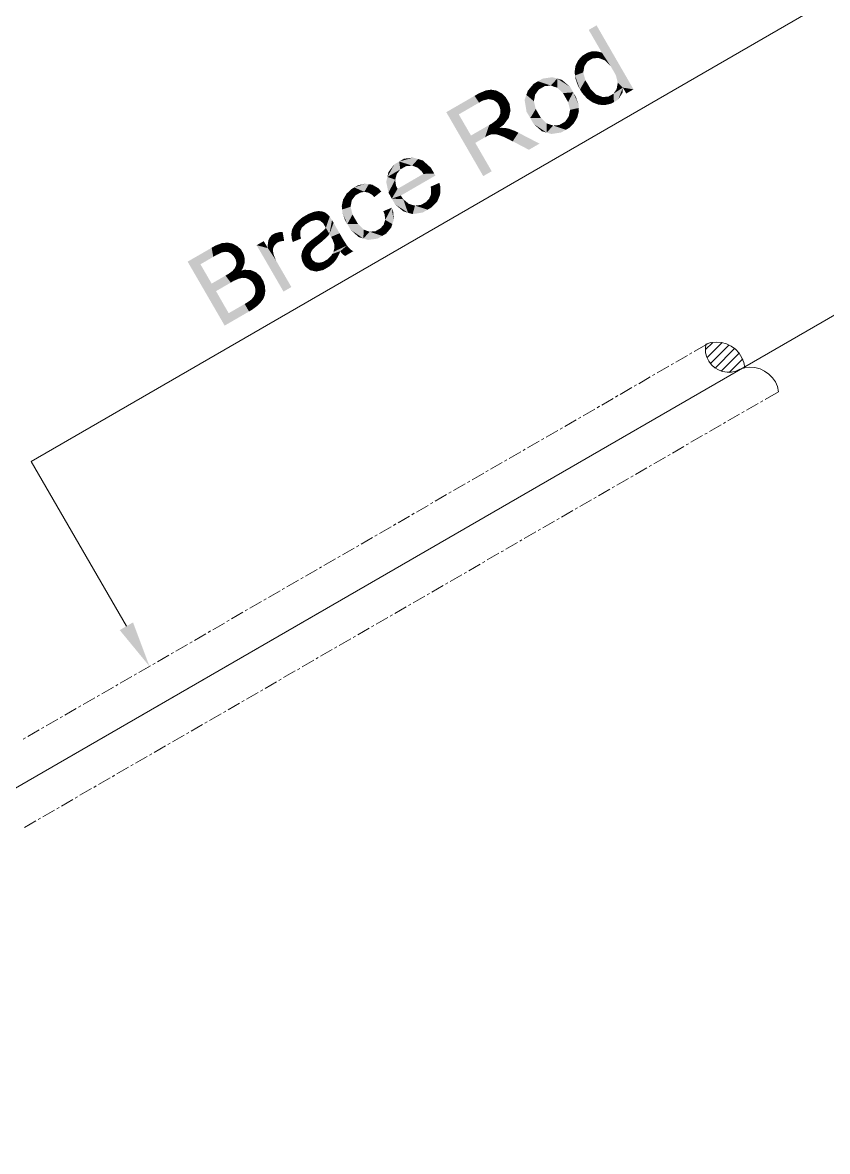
# Model space of a CAD drawing. Header units: millimetres. Extents: x 2 to 579, y 1 to 405.
# Drawn here: x 163.22 to 172.63, y 118.22 to 131.42 of the extents above; entities that cross this region are included whole.
import ezdxf

# ---------------------------------------------------------------- set-up
doc = ezdxf.new("R2010")
doc.units = ezdxf.units.MM
doc.linetypes.add('XKITLINE00', pattern=[0])
doc.layers.add('LinkedObject', color=7, linetype='Continuous', lineweight=0)

# ---------------------------------------------------------------- blocks, each defined once
blk = doc.blocks.new('*A4')
at = {"layer": 'LinkedObject'}
for color, points in [(7, [(169.932, 131.388), (169.995, 131.067), (169.84, 131.335)]), (7, [(169.932, 131.388), (170.097, 130.91), (169.995, 131.067)]), (7, [(170.097, 130.91), (169.932, 131.388), (170.364, 130.64)]), (7, [(169.719, 130.983), (169.825, 130.966), (169.703, 130.95)]), (7, [(169.703, 130.95), (169.825, 130.966), (169.789, 130.912)]), (7, [(169.77, 131.036), (169.825, 130.966), (169.719, 130.983)]), (7, [(169.803, 131.055), (169.825, 130.966), (169.77, 131.036)]), (7, [(169.827, 131.069), (169.887, 131.002), (169.803, 131.055)]), (7, [(169.803, 131.055), (169.887, 131.002), (169.856, 130.984)]), (7, [(169.825, 130.966), (169.803, 131.055), (169.856, 130.984)]), (7, [(169.877, 131.084), (169.887, 131.002), (169.827, 131.069)]), (7, [(169.902, 131.085), (169.887, 131.002), (169.877, 131.084)]), (7, [(169.902, 131.085), (169.955, 131.007), (169.887, 131.002)]), (7, [(169.927, 131.085), (169.955, 131.007), (169.902, 131.085)]), (7, [(169.974, 131.076), (169.955, 131.007), (169.927, 131.085)]), (7, [(169.995, 131.067), (169.955, 131.007), (169.974, 131.076)]), (7, [(169.955, 131.007), (169.995, 131.067), (169.992, 130.993)]), (7, [(169.992, 130.993), (169.995, 131.067), (170.028, 130.979)]), (7, [(169.995, 131.067), (170.097, 130.91), (170.028, 130.979)]), (7, [(169.686, 130.917), (169.783, 130.875), (169.675, 130.843)]), (7, [(169.675, 130.843), (169.783, 130.875), (169.68, 130.802)]), (7, [(169.68, 130.802), (169.783, 130.875), (169.776, 130.838)]), (7, [(169.776, 130.838), (169.738, 130.639), (169.68, 130.802)]), (7, [(169.789, 130.912), (169.686, 130.917), (169.703, 130.95)]), (7, [(169.783, 130.875), (169.686, 130.917), (169.789, 130.912)]), (7, [(169.801, 130.747), (169.738, 130.639), (169.776, 130.838)]), (7, [(170.097, 130.91), (170.364, 130.64), (170.129, 130.855)]), (7, [(170.129, 130.855), (170.364, 130.64), (170.158, 130.804)]), (7, [(169.247, 130.734), (169.111, 130.575), (169.197, 130.705)]), (7, [(169.257, 130.638), (169.111, 130.575), (169.247, 130.734)]), (7, [(169.197, 130.705), (169.111, 130.575), (169.129, 130.625)]), (7, [(169.415, 130.782), (169.247, 130.734), (169.303, 130.766)]), (7, [(169.472, 130.766), (169.247, 130.734), (169.415, 130.782)]), (7, [(169.397, 130.684), (169.247, 130.734), (169.472, 130.766)]), (7, [(169.247, 130.734), (169.325, 130.677), (169.291, 130.657)]), (7, [(169.325, 130.677), (169.247, 130.734), (169.397, 130.684)]), (7, [(169.257, 130.638), (169.247, 130.734), (169.291, 130.657)]), (7, [(169.397, 130.684), (169.472, 130.766), (169.434, 130.671)]), (7, [(169.472, 130.766), (169.472, 130.659), (169.434, 130.671)]), (7, [(169.622, 130.669), (169.472, 130.766), (169.528, 130.75)]), (7, [(169.659, 130.605), (169.472, 130.766), (169.622, 130.669)]), (7, [(169.539, 130.596), (169.472, 130.766), (169.659, 130.605)]), (7, [(169.472, 130.659), (169.472, 130.766), (169.539, 130.596)]), (7, [(169.68, 130.802), (169.738, 130.639), (169.686, 130.761)]), (7, [(169.686, 130.761), (169.738, 130.639), (169.715, 130.68)]), (7, [(169.738, 130.639), (169.801, 130.747), (169.833, 130.694)]), (7, [(169.863, 130.642), (169.738, 130.639), (169.833, 130.694)]), (7, [(170.158, 130.804), (170.364, 130.64), (170.18, 130.717)]), (7, [(170.18, 130.717), (170.239, 130.66), (170.173, 130.68)]), (7, [(170.18, 130.717), (170.364, 130.64), (170.239, 130.66)]), (7, [(168.558, 130.484), (168.175, 130.373), (168.506, 130.564)]), (7, [(168.669, 130.632), (168.506, 130.564), (168.638, 130.627)]), (7, [(168.67, 130.526), (168.506, 130.564), (168.669, 130.632)]), (7, [(168.638, 130.627), (168.506, 130.564), (168.556, 130.593)]), (7, [(168.506, 130.564), (168.599, 130.508), (168.558, 130.484)]), (7, [(168.599, 130.508), (168.506, 130.564), (168.67, 130.526)]), (7, [(168.701, 130.636), (168.699, 130.52), (168.669, 130.632)]), (7, [(168.669, 130.632), (168.699, 130.52), (168.67, 130.526)]), (7, [(168.699, 130.52), (168.701, 130.636), (168.728, 130.514)]), (7, [(168.794, 130.608), (168.701, 130.636), (168.763, 130.625)]), (7, [(168.728, 130.514), (168.701, 130.636), (168.794, 130.608)]), (7, [(168.794, 130.608), (168.773, 130.482), (168.728, 130.514)]), (7, [(168.824, 130.592), (168.773, 130.482), (168.794, 130.608)]), (7, [(168.872, 130.544), (168.773, 130.482), (168.824, 130.592)]), (7, [(169.111, 130.575), (169.157, 130.304), (169.091, 130.515)]), (7, [(169.214, 130.579), (169.111, 130.575), (169.257, 130.638)]), (7, [(169.111, 130.575), (169.214, 130.579), (169.207, 130.54)]), (7, [(169.199, 130.501), (169.157, 130.304), (169.111, 130.575)]), (7, [(169.199, 130.501), (169.111, 130.575), (169.207, 130.54)]), (7, [(169.539, 130.596), (169.659, 130.605), (169.568, 130.545)]), (7, [(169.659, 130.605), (169.599, 130.492), (169.568, 130.545)]), (7, [(169.599, 130.492), (169.659, 130.605), (169.622, 130.4)]), (7, [(169.622, 130.4), (169.659, 130.605), (169.723, 130.422)]), (7, [(169.722, 130.461), (169.659, 130.605), (169.69, 130.552)]), (7, [(169.723, 130.422), (169.659, 130.605), (169.722, 130.461)]), (7, [(169.738, 130.639), (169.863, 130.642), (169.762, 130.598)]), (7, [(169.762, 130.598), (169.863, 130.642), (169.82, 130.533)]), (7, [(169.82, 130.533), (169.863, 130.642), (169.853, 130.509)]), (7, [(169.853, 130.509), (169.863, 130.642), (169.929, 130.577)]), (7, [(169.929, 130.577), (169.957, 130.46), (169.853, 130.509)]), (7, [(169.966, 130.564), (169.957, 130.46), (169.929, 130.577)]), (7, [(169.957, 130.46), (169.966, 130.564), (169.995, 130.458)]), (7, [(169.995, 130.458), (169.966, 130.564), (170.003, 130.55)]), (7, [(170.135, 130.491), (170.07, 130.555), (170.1, 130.572)]), (7, [(170.13, 130.589), (170.135, 130.491), (170.1, 130.572)]), (7, [(170.13, 130.589), (170.239, 130.66), (170.135, 130.491)]), (7, [(170.167, 130.643), (170.239, 130.66), (170.13, 130.589)]), (7, [(170.135, 130.491), (170.239, 130.66), (170.185, 130.52)]), (7, [(170.239, 130.66), (170.167, 130.643), (170.173, 130.68)]), (7, [(170.185, 130.52), (170.239, 130.66), (170.237, 130.604)]), (7, [(170.239, 130.66), (170.364, 130.64), (170.279, 130.591)]), (7, [(168.321, 130.347), (168.175, 130.373), (168.558, 130.484)]), (7, [(168.89, 130.514), (168.773, 130.482), (168.872, 130.544)]), (7, [(168.773, 130.482), (168.89, 130.514), (168.788, 130.455)]), (7, [(168.89, 130.514), (168.798, 130.437), (168.788, 130.455)]), (7, [(168.798, 130.437), (168.89, 130.514), (168.808, 130.398)]), (7, [(168.808, 130.398), (168.89, 130.514), (168.916, 130.35)]), (7, [(168.926, 130.392), (168.89, 130.514), (168.913, 130.474)]), (7, [(168.916, 130.35), (168.89, 130.514), (168.926, 130.392)]), (7, [(169.091, 130.515), (169.157, 130.304), (169.113, 130.379)]), (7, [(169.221, 130.41), (169.157, 130.304), (169.199, 130.501)]), (7, [(169.853, 130.509), (169.957, 130.46), (169.887, 130.486)]), (7, [(170.003, 130.55), (170.135, 130.491), (169.995, 130.458)]), (7, [(169.995, 130.458), (170.135, 130.491), (170.032, 130.456)]), (7, [(170.07, 130.555), (170.135, 130.491), (170.003, 130.55)]), (7, [(170.032, 130.456), (170.135, 130.491), (170.102, 130.473)]), (7, [(168.464, 130.1), (168.607, 129.625), (168.175, 130.373)]), (7, [(168.175, 130.373), (168.321, 130.347), (168.464, 130.1)]), (7, [(168.775, 130.298), (168.916, 130.35), (168.76, 130.28)]), (7, [(168.906, 130.307), (168.76, 130.28), (168.916, 130.35)]), (7, [(168.847, 130.227), (168.76, 130.28), (168.906, 130.307)]), (7, [(168.79, 130.316), (168.916, 130.35), (168.775, 130.298)]), (7, [(168.916, 130.35), (168.79, 130.316), (168.806, 130.355)]), (7, [(168.807, 130.376), (168.916, 130.35), (168.806, 130.355)]), (7, [(168.808, 130.398), (168.916, 130.35), (168.807, 130.376)]), (7, [(169.157, 130.304), (169.221, 130.41), (169.251, 130.358)]), (7, [(169.281, 130.306), (169.157, 130.304), (169.251, 130.358)]), (7, [(169.281, 130.306), (169.348, 130.134), (169.157, 130.304)]), (7, [(169.157, 130.304), (169.348, 130.134), (169.196, 130.235)]), (7, [(169.349, 130.242), (169.348, 130.134), (169.281, 130.306)]), (7, [(169.686, 130.276), (169.565, 130.263), (169.606, 130.322)]), (7, [(169.614, 130.361), (169.706, 130.31), (169.606, 130.322)]), (7, [(169.606, 130.322), (169.706, 130.31), (169.686, 130.276)]), (7, [(169.723, 130.422), (169.614, 130.361), (169.622, 130.4)]), (7, [(169.725, 130.383), (169.614, 130.361), (169.723, 130.422)]), (7, [(169.706, 130.31), (169.614, 130.361), (169.725, 130.383)]), (7, [(168.629, 130.08), (168.464, 130.1), (168.677, 130.223)]), (7, [(168.629, 130.08), (168.677, 130.223), (168.648, 130.091)]), (7, [(168.648, 130.091), (168.677, 130.223), (168.676, 130.105)]), (7, [(168.676, 130.105), (168.677, 130.223), (168.686, 130.108)]), (7, [(168.727, 130.115), (168.677, 130.223), (168.711, 130.242)]), (7, [(168.686, 130.108), (168.677, 130.223), (168.699, 130.112)]), (7, [(168.699, 130.112), (168.677, 130.223), (168.727, 130.115)]), (7, [(168.76, 130.28), (168.797, 130.188), (168.711, 130.242)]), (7, [(168.727, 130.115), (168.711, 130.242), (168.742, 130.114)]), (7, [(168.711, 130.242), (168.797, 130.188), (168.742, 130.114)]), (7, [(168.742, 130.114), (168.797, 130.188), (168.757, 130.114)]), (7, [(168.797, 130.188), (168.797, 130.103), (168.757, 130.114)]), (7, [(168.797, 130.188), (168.76, 130.28), (168.847, 130.227)]), (7, [(168.822, 130.19), (168.797, 130.103), (168.797, 130.188)]), (7, [(168.797, 130.103), (168.822, 130.19), (168.821, 130.093)]), (7, [(168.821, 130.093), (168.822, 130.19), (168.846, 130.084)]), (7, [(168.878, 130.186), (168.822, 130.19), (168.863, 130.189)]), (7, [(168.846, 130.084), (168.822, 130.19), (168.878, 130.186)]), (7, [(168.878, 130.186), (168.911, 130.053), (168.846, 130.084)]), (7, [(168.911, 130.178), (168.911, 130.053), (168.878, 130.186)]), (7, [(168.981, 130.152), (168.911, 130.053), (168.911, 130.178)]), (7, [(169.196, 130.235), (169.348, 130.134), (169.292, 130.15)]), (7, [(169.348, 130.134), (169.349, 130.242), (169.386, 130.229)]), (7, [(169.424, 130.216), (169.348, 130.134), (169.386, 130.229)]), (7, [(169.424, 130.216), (169.574, 130.167), (169.348, 130.134)]), (7, [(169.348, 130.134), (169.574, 130.167), (169.404, 130.118)]), (7, [(169.404, 130.118), (169.574, 130.167), (169.517, 130.135)]), (7, [(169.496, 130.223), (169.574, 130.167), (169.424, 130.216)]), (7, [(169.574, 130.167), (169.496, 130.223), (169.531, 130.243)]), (7, [(169.565, 130.263), (169.574, 130.167), (169.531, 130.243)]), (7, [(169.665, 130.242), (169.565, 130.263), (169.686, 130.276)]), (7, [(169.61, 130.188), (169.565, 130.263), (169.665, 130.242)]), (7, [(169.574, 130.167), (169.565, 130.263), (169.61, 130.188)]), (7, [(168.464, 130.1), (168.514, 130.014), (168.607, 129.625)]), (7, [(168.514, 130.014), (168.464, 130.1), (168.629, 130.08)]), (7, [(168.911, 130.053), (168.981, 130.152), (168.952, 130.032)]), (7, [(168.952, 130.032), (168.981, 130.152), (169.018, 130.133)]), (7, [(168.952, 130.032), (169.018, 130.133), (169.141, 129.933)]), (7, [(169.141, 129.933), (169.018, 130.133), (169.265, 130.005)]), (7, [(168.607, 129.625), (168.514, 130.014), (168.706, 129.682)]), (7, [(167.625, 129.796), (167.486, 129.615), (167.569, 129.764)]), (7, [(167.637, 129.703), (167.486, 129.615), (167.625, 129.796)]), (7, [(167.789, 129.842), (167.625, 129.796), (167.679, 129.828)]), (7, [(167.845, 129.825), (167.625, 129.796), (167.789, 129.842)]), (7, [(167.776, 129.748), (167.625, 129.796), (167.845, 129.825)]), (7, [(167.625, 129.796), (167.704, 129.741), (167.669, 129.721)]), (7, [(167.704, 129.741), (167.625, 129.796), (167.776, 129.748)]), (7, [(167.637, 129.703), (167.625, 129.796), (167.669, 129.721)]), (7, [(167.776, 129.748), (167.845, 129.825), (167.813, 129.734)]), (7, [(167.845, 129.825), (167.838, 129.725), (167.813, 129.734)]), (7, [(167.838, 129.725), (167.845, 129.825), (167.885, 129.684)]), (7, [(167.995, 129.723), (167.845, 129.825), (167.901, 129.808)]), (7, [(167.885, 129.684), (167.845, 129.825), (167.995, 129.723)]), (7, [(167.569, 129.764), (167.486, 129.615), (167.499, 129.673)]), (7, [(167.597, 129.651), (167.486, 129.615), (167.637, 129.703)]), (7, [(167.587, 129.617), (167.486, 129.615), (167.597, 129.651)]), (7, [(168.036, 129.652), (167.538, 129.362), (168.034, 129.656)]), (7, [(167.605, 129.476), (168.034, 129.656), (167.538, 129.362)]), (7, [(168.043, 129.64), (167.538, 129.362), (168.036, 129.652)]), (7, [(168.048, 129.632), (167.538, 129.362), (168.043, 129.64)]), (7, [(167.907, 129.651), (168.034, 129.656), (167.605, 129.476)]), (7, [(167.885, 129.684), (167.995, 129.723), (167.907, 129.651)]), (7, [(168.034, 129.656), (167.907, 129.651), (167.995, 129.723)]), (7, [(167.228, 129.537), (167.099, 129.493), (167.143, 129.518)]), (7, [(167.269, 129.531), (167.099, 129.493), (167.228, 129.537)]), (7, [(167.217, 129.441), (167.099, 129.493), (167.269, 129.531)]), (7, [(167.217, 129.441), (167.269, 129.531), (167.241, 129.437)]), (7, [(167.269, 129.531), (167.265, 129.432), (167.241, 129.437)]), (7, [(167.265, 129.432), (167.269, 129.531), (167.311, 129.404)]), (7, [(167.383, 129.482), (167.269, 129.531), (167.31, 129.525)]), (7, [(167.415, 129.445), (167.269, 129.531), (167.383, 129.482)]), (7, [(167.311, 129.404), (167.269, 129.531), (167.415, 129.445)]), (7, [(167.486, 129.615), (167.499, 129.431), (167.473, 129.557)]), (7, [(167.486, 129.615), (167.587, 129.617), (167.578, 129.584)]), (7, [(167.578, 129.584), (167.499, 129.431), (167.486, 129.615)]), (7, [(167.587, 129.513), (167.499, 129.431), (167.578, 129.584)]), (7, [(167.499, 129.431), (167.587, 129.513), (167.605, 129.476)]), (7, [(167.644, 129.398), (167.538, 129.362), (168.048, 129.632)]), (7, [(168.094, 129.546), (167.998, 129.467), (167.992, 129.502)]), (7, [(167.995, 129.408), (168.094, 129.546), (168.103, 129.409)]), (7, [(167.998, 129.467), (168.094, 129.546), (167.995, 129.408)]), (7, [(168.103, 129.409), (168.094, 129.546), (168.107, 129.497)]), (7, [(167.07, 129.342), (166.969, 129.351), (166.989, 129.385)]), (7, [(167.009, 129.419), (167.112, 129.399), (166.989, 129.385)]), (7, [(166.989, 129.385), (167.112, 129.399), (167.07, 129.342)]), (7, [(167.064, 129.472), (167.112, 129.399), (167.009, 129.419)]), (7, [(167.099, 129.493), (167.112, 129.399), (167.064, 129.472)]), (7, [(167.099, 129.493), (167.17, 129.432), (167.147, 129.419)]), (7, [(167.17, 129.432), (167.099, 129.493), (167.217, 129.441)]), (7, [(167.112, 129.399), (167.099, 129.493), (167.147, 129.419)]), (7, [(167.311, 129.404), (167.415, 129.445), (167.333, 129.38)]), (7, [(167.605, 129.476), (167.538, 129.362), (167.499, 129.431)]), (7, [(167.672, 129.355), (167.538, 129.362), (167.644, 129.398)]), (7, [(167.984, 129.385), (168.103, 129.409), (167.974, 129.361)]), (7, [(168.086, 129.368), (167.974, 129.361), (168.103, 129.409)]), (7, [(167.995, 129.408), (168.103, 129.409), (167.984, 129.385)]), (7, [(166.969, 129.351), (167.063, 129.304), (166.953, 129.277)]), (7, [(166.953, 129.277), (167.063, 129.304), (166.958, 129.235)]), (7, [(166.958, 129.235), (167.063, 129.304), (167.056, 129.267)]), (7, [(167.056, 129.267), (167.018, 129.065), (166.958, 129.235)]), (7, [(167.063, 129.304), (166.969, 129.351), (167.07, 129.342)]), (7, [(167.079, 129.176), (167.018, 129.065), (167.056, 129.267)]), (7, [(167.536, 129.255), (167.454, 129.178), (167.439, 129.215)]), (7, [(167.454, 129.178), (167.536, 129.255), (167.461, 129.113)]), (7, [(167.461, 129.113), (167.536, 129.255), (167.545, 129.065)]), (7, [(167.56, 129.109), (167.536, 129.255), (167.556, 129.204)]), (7, [(167.545, 129.065), (167.536, 129.255), (167.56, 129.109)]), (7, [(167.538, 129.362), (167.727, 129.197), (167.576, 129.296)]), (7, [(167.672, 129.355), (167.727, 129.197), (167.538, 129.362)]), (7, [(167.576, 129.296), (167.727, 129.197), (167.671, 129.214)]), (7, [(167.737, 129.301), (167.727, 129.197), (167.672, 129.355)]), (7, [(167.727, 129.197), (167.737, 129.301), (167.782, 129.181)]), (7, [(167.773, 129.29), (167.782, 129.181), (167.737, 129.301)]), (7, [(167.809, 129.28), (167.782, 129.181), (167.773, 129.29)]), (7, [(167.809, 129.28), (167.957, 129.233), (167.782, 129.181)]), (7, [(167.88, 129.289), (167.957, 129.233), (167.809, 129.28)]), (7, [(167.914, 129.308), (167.957, 129.233), (167.88, 129.289)]), (7, [(167.939, 129.323), (167.957, 129.233), (167.914, 129.308)]), (7, [(167.939, 129.323), (168.086, 129.368), (167.957, 129.233)]), (7, [(167.974, 129.361), (168.086, 129.368), (167.939, 129.323)]), (7, [(167.957, 129.233), (168.086, 129.368), (168.004, 129.26)]), (7, [(168.004, 129.26), (168.086, 129.368), (168.069, 129.328)]), (7, [(166.494, 129.143), (166.417, 129.073), (166.438, 129.097)]), (7, [(166.527, 129.06), (166.417, 129.073), (166.494, 129.143)]), (7, [(166.529, 129.163), (166.594, 129.099), (166.494, 129.143)]), (7, [(166.527, 129.06), (166.494, 129.143), (166.559, 129.079)]), (7, [(166.559, 129.079), (166.494, 129.143), (166.594, 129.099)]), (7, [(166.651, 129.212), (166.529, 129.163), (166.625, 129.207)]), (7, [(166.655, 129.113), (166.529, 129.163), (166.651, 129.212)]), (7, [(166.625, 129.207), (166.529, 129.163), (166.563, 129.183)]), (7, [(166.594, 129.099), (166.529, 129.163), (166.655, 129.113)]), (7, [(166.721, 129.214), (166.651, 129.212), (166.677, 129.216)]), (7, [(166.738, 129.207), (166.651, 129.212), (166.721, 129.214)]), (7, [(166.655, 129.113), (166.651, 129.212), (166.682, 129.108)]), (7, [(166.682, 129.108), (166.651, 129.212), (166.701, 129.104)]), (7, [(166.651, 129.212), (166.737, 129.072), (166.701, 129.104)]), (7, [(166.738, 129.207), (166.737, 129.072), (166.651, 129.212)]), (7, [(166.756, 129.201), (166.737, 129.072), (166.738, 129.207)]), (7, [(166.788, 129.178), (166.737, 129.072), (166.756, 129.201)]), (7, [(166.803, 129.161), (166.737, 129.072), (166.788, 129.178)]), (7, [(166.737, 129.072), (166.803, 129.161), (166.812, 129.151)]), (7, [(166.737, 129.072), (166.812, 129.151), (166.753, 129.044)]), (7, [(166.753, 129.044), (166.812, 129.151), (166.755, 129.042)]), (7, [(166.755, 129.042), (166.812, 129.151), (166.761, 129.029)]), (7, [(166.761, 129.029), (166.812, 129.151), (166.767, 129.02)]), (7, [(166.767, 129.02), (166.812, 129.151), (166.809, 128.948)]), (7, [(166.839, 129.11), (166.809, 128.948), (166.812, 129.151)]), (7, [(166.857, 129.079), (166.809, 128.948), (166.839, 129.11)]), (7, [(166.958, 129.235), (167.018, 129.065), (166.962, 129.194)]), (7, [(166.962, 129.194), (167.018, 129.065), (166.992, 129.109)]), (7, [(167.018, 129.065), (167.079, 129.176), (167.11, 129.122)]), (7, [(167.142, 129.067), (167.018, 129.065), (167.11, 129.122)]), (7, [(167.461, 129.113), (167.545, 129.065), (167.452, 129.086)]), (7, [(167.782, 129.181), (167.957, 129.233), (167.898, 129.199)]), (7, [(166.477, 129.001), (166.367, 128.971), (166.486, 129.021)]), (7, [(166.371, 128.997), (166.486, 129.021), (166.367, 128.971)]), (7, [(166.468, 128.981), (166.367, 128.971), (166.477, 129.001)]), (7, [(166.468, 128.981), (166.381, 128.855), (166.367, 128.971)]), (7, [(166.396, 129.048), (166.486, 129.021), (166.371, 128.997)]), (7, [(166.468, 128.928), (166.381, 128.855), (166.468, 128.981)]), (7, [(166.417, 129.073), (166.486, 129.021), (166.396, 129.048)]), (7, [(166.486, 129.021), (166.417, 129.073), (166.527, 129.06)]), (7, [(166.746, 128.995), (166.809, 128.948), (166.673, 128.932)]), (7, [(166.767, 129.02), (166.809, 128.948), (166.746, 128.995)]), (7, [(166.857, 129.079), (166.828, 128.914), (166.809, 128.948)]), (7, [(166.927, 128.957), (166.828, 128.914), (166.857, 129.079)]), (7, [(167.142, 129.067), (167.206, 128.896), (167.018, 129.065)]), (7, [(167.018, 129.065), (167.206, 128.896), (167.057, 128.997)]), (7, [(167.057, 128.997), (167.206, 128.896), (167.151, 128.912)]), (7, [(167.209, 129), (167.206, 128.896), (167.142, 129.067)]), (7, [(167.206, 128.896), (167.209, 129), (167.244, 128.987)]), (7, [(167.279, 128.975), (167.206, 128.896), (167.244, 128.987)]), (7, [(167.279, 128.975), (167.426, 128.926), (167.206, 128.896)]), (7, [(167.348, 128.981), (167.426, 128.926), (167.279, 128.975)]), (7, [(167.426, 128.926), (167.348, 128.981), (167.381, 129.001)]), (7, [(167.408, 129.016), (167.426, 128.926), (167.381, 129.001)]), (7, [(167.408, 129.016), (167.545, 129.065), (167.426, 128.926)]), (7, [(167.444, 129.059), (167.545, 129.065), (167.408, 129.016)]), (7, [(167.426, 128.926), (167.545, 129.065), (167.471, 128.952)]), (7, [(167.545, 129.065), (167.444, 129.059), (167.452, 129.086)]), (7, [(167.471, 128.952), (167.545, 129.065), (167.53, 129.021)]), (7, [(165.591, 128.74), (165.55, 128.841), (165.583, 128.844)]), (7, [(165.615, 128.848), (165.627, 128.736), (165.583, 128.844)]), (7, [(165.583, 128.844), (165.627, 128.736), (165.591, 128.74)]), (7, [(165.676, 128.836), (165.627, 128.736), (165.615, 128.848)]), (7, [(166.089, 128.783), (165.958, 128.817), (166.041, 128.865)]), (7, [(166.095, 128.875), (166.089, 128.783), (166.088, 128.821)]), (7, [(166.103, 128.892), (166.089, 128.783), (166.095, 128.875)]), (7, [(166.187, 128.838), (166.089, 128.783), (166.103, 128.892)]), (7, [(166.111, 128.909), (166.201, 128.847), (166.103, 128.892)]), (7, [(166.103, 128.892), (166.201, 128.847), (166.187, 128.838)]), (7, [(166.135, 128.935), (166.201, 128.847), (166.111, 128.909)]), (7, [(166.151, 128.945), (166.201, 128.847), (166.135, 128.935)]), (7, [(166.23, 128.971), (166.151, 128.945), (166.175, 128.958)]), (7, [(166.262, 128.97), (166.151, 128.945), (166.23, 128.971)]), (7, [(166.257, 128.866), (166.151, 128.945), (166.262, 128.97)]), (7, [(166.151, 128.945), (166.218, 128.857), (166.201, 128.847)]), (7, [(166.218, 128.857), (166.151, 128.945), (166.257, 128.866)]), (7, [(166.257, 128.866), (166.262, 128.97), (166.28, 128.866)]), (7, [(166.367, 128.971), (166.381, 128.855), (166.363, 128.945)]), (7, [(166.363, 128.945), (166.381, 128.855), (166.37, 128.887)]), (7, [(166.381, 128.855), (166.468, 128.928), (166.477, 128.895)]), (7, [(166.559, 128.844), (166.618, 128.774), (166.548, 128.833)]), (7, [(166.596, 128.875), (166.653, 128.806), (166.559, 128.844)]), (7, [(166.559, 128.844), (166.653, 128.806), (166.618, 128.774)]), (7, [(166.621, 128.894), (166.679, 128.827), (166.596, 128.875)]), (7, [(166.596, 128.875), (166.679, 128.827), (166.653, 128.806)]), (7, [(166.673, 128.932), (166.725, 128.863), (166.621, 128.894)]), (7, [(166.621, 128.894), (166.725, 128.863), (166.679, 128.827)]), (7, [(166.673, 128.932), (166.809, 128.948), (166.725, 128.863)]), (7, [(166.725, 128.863), (166.809, 128.948), (166.79, 128.924)]), (7, [(166.927, 128.957), (166.845, 128.884), (166.828, 128.914)]), (7, [(166.845, 128.884), (166.927, 128.957), (166.864, 128.834)]), (7, [(166.856, 128.739), (166.964, 128.893), (167.014, 128.814)]), (7, [(166.868, 128.788), (166.964, 128.893), (166.856, 128.739)]), (7, [(166.864, 128.834), (166.927, 128.957), (166.964, 128.893)]), (7, [(166.964, 128.893), (166.866, 128.814), (166.864, 128.834)]), (7, [(166.866, 128.814), (166.964, 128.893), (166.868, 128.788)]), (7, [(167.206, 128.896), (167.426, 128.926), (167.26, 128.879)]), (7, [(167.26, 128.879), (167.426, 128.926), (167.371, 128.894)]), (7, [(165.451, 128.681), (165.151, 128.625), (165.432, 128.787)]), (7, [(165.475, 128.812), (165.551, 128.732), (165.432, 128.787)]), (7, [(165.432, 128.787), (165.551, 128.732), (165.491, 128.704)]), (7, [(165.451, 128.681), (165.432, 128.787), (165.491, 128.704)]), (7, [(165.55, 128.841), (165.551, 128.732), (165.475, 128.812)]), (7, [(165.551, 128.732), (165.55, 128.841), (165.571, 128.736)]), (7, [(165.571, 128.736), (165.55, 128.841), (165.591, 128.74)]), (7, [(165.704, 128.821), (165.627, 128.736), (165.676, 128.836)]), (7, [(165.627, 128.736), (165.704, 128.821), (165.644, 128.727)]), (7, [(165.704, 128.821), (165.662, 128.718), (165.644, 128.727)]), (7, [(165.662, 128.718), (165.704, 128.821), (165.689, 128.69)]), (7, [(165.689, 128.69), (165.704, 128.821), (165.791, 128.739)]), (7, [(165.791, 128.739), (165.7, 128.672), (165.689, 128.69)]), (7, [(165.7, 128.672), (165.791, 128.739), (165.712, 128.652)]), (7, [(165.776, 128.765), (165.704, 128.821), (165.733, 128.806)]), (7, [(165.791, 128.739), (165.704, 128.821), (165.776, 128.765)]), (7, [(165.712, 128.652), (165.791, 128.739), (165.721, 128.614)]), (7, [(165.721, 128.614), (165.791, 128.739), (165.817, 128.634)]), (7, [(165.818, 128.663), (165.791, 128.739), (165.805, 128.715)]), (7, [(165.817, 128.634), (165.791, 128.739), (165.818, 128.663)]), (7, [(165.958, 128.817), (166.089, 128.783), (166.272, 128.275)]), (7, [(166.165, 128.814), (166.089, 128.783), (166.187, 128.838)]), (7, [(166.158, 128.798), (166.089, 128.783), (166.165, 128.814)]), (7, [(166.151, 128.782), (166.089, 128.783), (166.158, 128.798)]), (7, [(166.183, 128.641), (166.364, 128.328), (166.089, 128.783)]), (7, [(166.183, 128.641), (166.089, 128.783), (166.16, 128.699)]), (7, [(166.16, 128.699), (166.089, 128.783), (166.153, 128.728)]), (7, [(166.153, 128.728), (166.089, 128.783), (166.149, 128.747)]), (7, [(166.149, 128.747), (166.089, 128.783), (166.151, 128.782)]), (7, [(166.272, 128.275), (166.089, 128.783), (166.364, 128.328)]), (7, [(166.49, 128.746), (166.59, 128.711), (166.482, 128.706)]), (7, [(166.482, 128.684), (166.59, 128.711), (166.59, 128.698)]), (7, [(166.482, 128.706), (166.59, 128.711), (166.482, 128.684)]), (7, [(166.591, 128.725), (166.49, 128.746), (166.499, 128.765)]), (7, [(166.59, 128.711), (166.49, 128.746), (166.591, 128.725)]), (7, [(166.508, 128.783), (166.601, 128.75), (166.499, 128.765)]), (7, [(166.499, 128.765), (166.601, 128.75), (166.591, 128.725)]), (7, [(166.532, 128.817), (166.601, 128.75), (166.508, 128.783)]), (7, [(166.548, 128.833), (166.601, 128.75), (166.532, 128.817)]), (7, [(166.601, 128.75), (166.548, 128.833), (166.609, 128.762)]), (7, [(166.609, 128.762), (166.548, 128.833), (166.618, 128.774)]), (7, [(166.935, 128.747), (166.828, 128.692), (166.842, 128.715)]), (7, [(166.922, 128.711), (166.828, 128.692), (166.935, 128.747)]), (7, [(167.014, 128.814), (166.935, 128.747), (166.842, 128.715)]), (7, [(166.856, 128.739), (167.014, 128.814), (166.842, 128.715)]), (7, [(166.935, 128.747), (167.014, 128.814), (166.948, 128.729)]), (7, [(166.948, 128.729), (167.014, 128.814), (167.027, 128.798)]), (7, [(167.027, 128.798), (166.977, 128.701), (166.948, 128.729)]), (7, [(167.04, 128.783), (166.977, 128.701), (167.027, 128.798)]), (7, [(167.04, 128.783), (166.992, 128.691), (166.977, 128.701)]), (7, [(167.07, 128.757), (166.992, 128.691), (167.04, 128.783)]), (7, [(166.992, 128.691), (167.07, 128.757), (167.088, 128.747)]), (7, [(165.301, 128.594), (165.151, 128.625), (165.451, 128.681)]), (7, [(165.151, 128.625), (165.483, 128.28), (165.584, 127.877)]), (7, [(165.432, 128.368), (165.483, 128.28), (165.151, 128.625)]), (7, [(165.151, 128.625), (165.301, 128.594), (165.432, 128.368)]), (7, [(165.817, 128.634), (165.717, 128.577), (165.721, 128.614)]), (7, [(165.816, 128.605), (165.717, 128.577), (165.817, 128.634)]), (7, [(165.797, 128.549), (165.717, 128.577), (165.816, 128.605)]), (7, [(166.59, 128.698), (166.506, 128.601), (166.482, 128.684)]), (7, [(166.482, 128.684), (166.506, 128.601), (166.483, 128.663)]), (7, [(166.483, 128.663), (166.506, 128.601), (166.495, 128.621)]), (7, [(166.596, 128.672), (166.506, 128.601), (166.59, 128.698)]), (7, [(166.506, 128.601), (166.596, 128.672), (166.603, 128.66)]), (7, [(166.613, 128.642), (166.506, 128.601), (166.603, 128.66)]), (7, [(166.506, 128.601), (166.613, 128.642), (166.526, 128.567)]), (7, [(166.526, 128.567), (166.613, 128.642), (166.582, 128.525)]), (7, [(166.582, 128.525), (166.613, 128.642), (166.619, 128.517)]), (7, [(166.619, 128.517), (166.613, 128.642), (166.645, 128.619)]), (7, [(166.645, 128.619), (166.655, 128.509), (166.619, 128.517)]), (7, [(166.666, 128.615), (166.655, 128.509), (166.645, 128.619)]), (7, [(166.687, 128.611), (166.655, 128.509), (166.666, 128.615)]), (7, [(166.655, 128.509), (166.687, 128.611), (166.736, 128.527)]), (7, [(166.781, 128.553), (166.687, 128.611), (166.735, 128.622)]), (7, [(166.736, 128.527), (166.687, 128.611), (166.781, 128.553)]), (7, [(166.761, 128.638), (166.808, 128.569), (166.735, 128.622)]), (7, [(166.735, 128.622), (166.808, 128.569), (166.781, 128.553)]), (7, [(166.788, 128.653), (166.808, 128.569), (166.761, 128.638)]), (7, [(166.872, 128.629), (166.788, 128.653), (166.828, 128.692)]), (7, [(166.853, 128.607), (166.788, 128.653), (166.872, 128.629)]), (7, [(166.808, 128.569), (166.788, 128.653), (166.853, 128.607)]), (7, [(166.89, 128.652), (166.828, 128.692), (166.922, 128.711)]), (7, [(166.872, 128.629), (166.828, 128.692), (166.89, 128.652)]), (7, [(165.656, 128.38), (165.432, 128.368), (165.594, 128.462)]), (7, [(165.692, 128.401), (165.594, 128.462), (165.627, 128.481)]), (7, [(165.656, 128.38), (165.594, 128.462), (165.692, 128.401)]), (7, [(165.627, 128.481), (165.778, 128.52), (165.692, 128.401)]), (7, [(165.671, 128.512), (165.778, 128.52), (165.627, 128.481)]), (7, [(165.683, 128.525), (165.797, 128.549), (165.671, 128.512)]), (7, [(165.778, 128.52), (165.671, 128.512), (165.797, 128.549)]), (7, [(165.699, 128.542), (165.797, 128.549), (165.683, 128.525)]), (7, [(165.692, 128.401), (165.778, 128.52), (165.75, 128.426)]), (7, [(165.717, 128.577), (165.797, 128.549), (165.699, 128.542)]), (7, [(165.778, 128.52), (165.796, 128.436), (165.75, 128.426)]), (7, [(165.889, 128.526), (165.778, 128.52), (165.818, 128.53)]), (7, [(165.838, 128.431), (165.778, 128.52), (165.889, 128.526)]), (7, [(165.796, 128.436), (165.778, 128.52), (165.838, 128.431)]), (7, [(165.838, 128.431), (165.889, 128.526), (165.858, 128.422)]), (7, [(165.858, 128.422), (165.889, 128.526), (165.877, 128.413)]), (7, [(165.877, 128.413), (165.889, 128.526), (165.921, 128.513)]), (7, [(165.921, 128.513), (165.909, 128.383), (165.877, 128.413)]), (7, [(165.953, 128.499), (165.909, 128.383), (165.921, 128.513)]), (7, [(166.004, 128.453), (165.909, 128.383), (165.953, 128.499)]), (7, [(166.023, 128.42), (165.909, 128.383), (166.004, 128.453)]), (7, [(165.483, 128.28), (165.432, 128.368), (165.656, 128.38)]), (7, [(165.909, 128.383), (166.023, 128.42), (165.921, 128.362)]), (7, [(166.023, 128.42), (165.932, 128.344), (165.921, 128.362)]), (7, [(165.932, 128.344), (166.023, 128.42), (165.942, 128.308)]), (7, [(165.942, 128.308), (166.023, 128.42), (166.057, 128.31)]), (7, [(166.055, 128.339), (166.023, 128.42), (166.038, 128.394)]), (7, [(166.057, 128.31), (166.023, 128.42), (166.055, 128.339)]), (7, [(165.584, 127.877), (165.483, 128.28), (165.631, 128.022)]), (7, [(165.982, 128.124), (165.884, 128.173), (165.899, 128.186)]), (7, [(165.922, 128.213), (166.034, 128.187), (165.899, 128.186)]), (7, [(165.899, 128.186), (166.034, 128.187), (165.982, 128.124)]), (7, [(166.043, 128.208), (165.922, 128.213), (165.936, 128.24)]), (7, [(166.034, 128.187), (165.922, 128.213), (166.043, 128.208)]), (7, [(165.943, 128.272), (166.052, 128.23), (165.936, 128.24)]), (7, [(165.936, 128.24), (166.052, 128.23), (166.043, 128.208)]), (7, [(166.057, 128.31), (165.943, 128.272), (165.942, 128.308)]), (7, [(166.059, 128.281), (165.943, 128.272), (166.057, 128.31)]), (7, [(166.052, 128.23), (165.943, 128.272), (166.059, 128.281)]), (7, [(165.982, 128.124), (166.034, 128.187), (166.003, 128.145)]), (7, [(165.818, 128.13), (165.869, 128.042), (165.631, 128.022)]), (7, [(165.842, 128.144), (165.905, 128.063), (165.818, 128.13)]), (7, [(165.818, 128.13), (165.905, 128.063), (165.869, 128.042)]), (7, [(165.875, 128.166), (165.961, 128.104), (165.842, 128.144)]), (7, [(165.842, 128.144), (165.961, 128.104), (165.905, 128.063)]), (7, [(165.884, 128.173), (165.961, 128.104), (165.875, 128.166)]), (7, [(165.961, 128.104), (165.884, 128.173), (165.982, 128.124)]), (7, [(165.631, 128.022), (165.869, 128.042), (165.584, 127.877)]), (6, [(164.357, 124.316), (164.513, 124.406), (164.705, 123.893)])]:
    blk.add_hatch(color=color, dxfattribs=at).paths.add_polyline_path(points, flags=17)
at = {"layer": 'LinkedObject', "color": 6, "linetype": 'XKITLINE00', "lineweight": 0}
for p, q in [((163.322, 126.287), (172.481, 131.581)), ((161.063, 121.268), (175.884, 129.834)), ((164.435, 124.361), (163.322, 126.287))]:
    blk.add_line(p, q, dxfattribs=at)
at = {"layer": 'LinkedObject', "color": 9, "linetype": 'XKITLINE00', "lineweight": 0}
for p, q in [((171.074, 127.574), (171.243, 127.671)), ((170.857, 127.449), (170.993, 127.527)), ((171.02, 127.543), (171.047, 127.558)), ((170.641, 127.324), (170.776, 127.402)), ((170.803, 127.417), (170.83, 127.433)), ((170.425, 127.198), (170.56, 127.277)), ((170.587, 127.292), (170.614, 127.308)), ((170.208, 127.073), (170.343, 127.152)), ((170.37, 127.167), (170.397, 127.183)), ((169.992, 126.948), (170.127, 127.026)), ((170.154, 127.042), (170.181, 127.058)), ((171.847, 126.981), (171.874, 126.997)), ((171.901, 127.012), (172.06, 127.104)), ((169.775, 126.823), (169.91, 126.901)), ((169.938, 126.917), (169.965, 126.933)), ((171.63, 126.856), (171.657, 126.871)), ((171.684, 126.887), (171.82, 126.965)), ((169.559, 126.698), (169.694, 126.776)), ((169.721, 126.792), (169.748, 126.808)), ((171.414, 126.731), (171.441, 126.746)), ((171.468, 126.762), (171.603, 126.84)), ((169.342, 126.573), (169.478, 126.651)), ((169.505, 126.667), (169.532, 126.682)), ((171.197, 126.606), (171.224, 126.621)), ((171.251, 126.637), (171.387, 126.715)), ((169.126, 126.448), (169.261, 126.526)), ((169.288, 126.542), (169.315, 126.557)), ((170.981, 126.481), (171.008, 126.496)), ((171.035, 126.512), (171.17, 126.59)), ((168.909, 126.323), (169.045, 126.401)), ((169.072, 126.417), (169.099, 126.432)), ((170.602, 126.262), (170.737, 126.34)), ((170.764, 126.355), (170.791, 126.371)), ((170.818, 126.387), (170.954, 126.465)), ((168.693, 126.198), (168.828, 126.276)), ((168.855, 126.292), (168.882, 126.307)), ((170.386, 126.136), (170.521, 126.215)), ((170.548, 126.23), (170.575, 126.246)), ((168.476, 126.073), (168.612, 126.151)), ((168.639, 126.166), (168.666, 126.182)), ((170.169, 126.011), (170.304, 126.09)), ((170.331, 126.105), (170.359, 126.121)), ((168.26, 125.948), (168.395, 126.026)), ((168.422, 126.041), (168.449, 126.057)), ((169.953, 125.886), (170.088, 125.964)), ((170.115, 125.98), (170.142, 125.996)), ((167.989, 125.791), (168.017, 125.807)), ((168.044, 125.822), (168.179, 125.901)), ((168.206, 125.916), (168.233, 125.932)), ((169.736, 125.761), (169.872, 125.839)), ((169.899, 125.855), (169.926, 125.871)), ((167.773, 125.666), (167.8, 125.682)), ((167.827, 125.697), (167.962, 125.775)), ((169.52, 125.636), (169.655, 125.714)), ((169.682, 125.73), (169.709, 125.746)), ((167.557, 125.541), (167.584, 125.557)), ((167.611, 125.572), (167.746, 125.65)), ((169.303, 125.511), (169.439, 125.589)), ((169.466, 125.605), (169.493, 125.62)), ((167.34, 125.416), (167.367, 125.431)), ((167.394, 125.447), (167.53, 125.525)), ((169.087, 125.386), (169.222, 125.464)), ((169.249, 125.48), (169.276, 125.495)), ((167.124, 125.291), (167.151, 125.306)), ((167.178, 125.322), (167.313, 125.4)), ((168.87, 125.261), (169.006, 125.339)), ((169.033, 125.355), (169.06, 125.37)), ((166.745, 125.072), (166.88, 125.15)), ((166.907, 125.166), (166.934, 125.181)), ((166.961, 125.197), (167.097, 125.275)), ((168.654, 125.136), (168.789, 125.214)), ((168.816, 125.23), (168.843, 125.245)), ((166.528, 124.947), (166.664, 125.025)), ((166.691, 125.041), (166.718, 125.056)), ((168.438, 125.011), (168.573, 125.089)), ((168.6, 125.104), (168.627, 125.12)), ((166.312, 124.822), (166.447, 124.9)), ((166.474, 124.915), (166.501, 124.931)), ((168.221, 124.885), (168.356, 124.964)), ((168.383, 124.979), (168.41, 124.995)), ((166.096, 124.697), (166.231, 124.775)), ((166.258, 124.79), (166.285, 124.806)), ((168.005, 124.76), (168.14, 124.839)), ((168.167, 124.854), (168.194, 124.87)), ((165.879, 124.571), (166.014, 124.65)), ((166.041, 124.665), (166.068, 124.681)), ((167.734, 124.604), (167.761, 124.62)), ((167.788, 124.635), (167.923, 124.713)), ((167.951, 124.729), (167.978, 124.745)), ((166.749, 124.554), (155.788, 118.22)), ((165.663, 124.446), (165.798, 124.524)), ((165.825, 124.54), (165.852, 124.556)), ((167.518, 124.479), (167.545, 124.495)), ((167.572, 124.51), (167.707, 124.588)), ((165.446, 124.321), (165.581, 124.399)), ((165.609, 124.415), (165.636, 124.431)), ((167.301, 124.354), (167.328, 124.369)), ((167.355, 124.385), (167.491, 124.463)), ((165.23, 124.196), (165.365, 124.274)), ((165.392, 124.29), (165.419, 124.306)), ((167.085, 124.229), (167.112, 124.244)), ((167.139, 124.26), (167.274, 124.338)), ((165.013, 124.071), (165.149, 124.149)), ((165.176, 124.165), (165.203, 124.18)), ((166.868, 124.104), (166.895, 124.119)), ((166.922, 124.135), (167.058, 124.213)), ((164.797, 123.946), (164.932, 124.024)), ((164.959, 124.04), (164.986, 124.055)), ((166.489, 123.885), (166.625, 123.963)), ((166.652, 123.979), (166.679, 123.994)), ((166.706, 124.01), (166.841, 124.088)), ((164.58, 123.821), (164.716, 123.899)), ((164.743, 123.915), (164.77, 123.93)), ((166.273, 123.76), (166.408, 123.838)), ((166.435, 123.853), (166.462, 123.869)), ((164.364, 123.696), (164.499, 123.774)), ((164.526, 123.79), (164.553, 123.805)), ((166.057, 123.635), (166.192, 123.713)), ((166.219, 123.728), (166.246, 123.744)), ((164.147, 123.571), (164.283, 123.649)), ((164.31, 123.664), (164.337, 123.68)), ((165.84, 123.509), (165.975, 123.588)), ((166.002, 123.603), (166.03, 123.619)), ((163.931, 123.446), (164.066, 123.524)), ((164.093, 123.539), (164.12, 123.555)), ((165.624, 123.384), (165.759, 123.462)), ((165.786, 123.478), (165.813, 123.494)), ((163.66, 123.289), (163.688, 123.305)), ((163.715, 123.32), (163.85, 123.399)), ((163.877, 123.414), (163.904, 123.43)), ((165.407, 123.259), (165.543, 123.337)), ((165.57, 123.353), (165.597, 123.369)), ((163.444, 123.164), (163.471, 123.18)), ((163.498, 123.195), (163.633, 123.274)), ((165.191, 123.134), (165.326, 123.212)), ((165.353, 123.228), (165.38, 123.244)), ((163.228, 123.039), (163.255, 123.055)), ((163.282, 123.07), (163.417, 123.148)), ((164.974, 123.009), (165.11, 123.087)), ((165.137, 123.103), (165.164, 123.118)), ((164.758, 122.884), (164.893, 122.962)), ((164.92, 122.978), (164.947, 122.993)), ((164.541, 122.759), (164.677, 122.837)), ((164.704, 122.853), (164.731, 122.868)), ((164.325, 122.634), (164.46, 122.712)), ((164.487, 122.728), (164.514, 122.743)), ((164.109, 122.509), (164.244, 122.587)), ((164.271, 122.602), (164.298, 122.618)), ((163.892, 122.384), (164.027, 122.462)), ((164.054, 122.477), (164.082, 122.493)), ((163.622, 122.227), (163.649, 122.243)), ((163.676, 122.258), (163.811, 122.337)), ((163.838, 122.352), (163.865, 122.368)), ((163.405, 122.102), (163.432, 122.118)), ((163.459, 122.133), (163.594, 122.211)), ((163.243, 122.008), (163.378, 122.086))]:
    blk.add_line(p, q, dxfattribs=at)
at = {"layer": 'LinkedObject', "color": 3, "linetype": 'XKITLINE00', "lineweight": 0}
for p, q in [((171.21, 127.66), (171.204, 127.609)), ((171.269, 127.678), (171.21, 127.66)), ((171.33, 127.685), (171.269, 127.678)), ((171.392, 127.68), (171.33, 127.685)), ((171.451, 127.663), (171.392, 127.68)), ((171.507, 127.636), (171.451, 127.663)), ((171.204, 127.609), (171.207, 127.557)), ((171.207, 127.557), (171.221, 127.507)), ((171.556, 127.6), (171.507, 127.636)), ((171.598, 127.554), (171.556, 127.6)), ((171.631, 127.502), (171.598, 127.554)), ((171.221, 127.507), (171.244, 127.461)), ((171.244, 127.461), (171.275, 127.419)), ((171.275, 127.419), (171.313, 127.385)), ((171.653, 127.444), (171.631, 127.502)), ((171.665, 127.383), (171.653, 127.444)), ((171.313, 127.385), (171.357, 127.358)), ((171.357, 127.358), (171.406, 127.34)), ((171.406, 127.34), (171.457, 127.332)), ((171.457, 127.332), (171.509, 127.334)), ((171.509, 127.334), (171.559, 127.345)), ((171.559, 127.345), (171.607, 127.366)), ((171.664, 127.383), (171.607, 127.366)), ((171.724, 127.39), (171.664, 127.383)), ((171.784, 127.386), (171.724, 127.39)), ((171.843, 127.371), (171.784, 127.386)), ((171.897, 127.346), (171.843, 127.371)), ((171.946, 127.311), (171.897, 127.346)), ((171.989, 127.268), (171.946, 127.311)), ((172.022, 127.218), (171.989, 127.268)), ((172.046, 127.163), (172.022, 127.218)), ((172.06, 127.104), (172.046, 127.163))]:
    blk.add_line(p, q, dxfattribs=at)
at = {"layer": 'LinkedObject', "color": 1, "linetype": 'XKITLINE00', "lineweight": 0}
for p, q in [((171.207, 127.596), (171.288, 127.677)), ((171.224, 127.505), (171.395, 127.676)), ((171.263, 127.435), (171.478, 127.65)), ((171.317, 127.381), (171.545, 127.609)), ((171.388, 127.343), (171.599, 127.554)), ((171.481, 127.327), (171.64, 127.487))]:
    blk.add_line(p, q, dxfattribs=at)

msp = doc.modelspace()

# ---------------------------------------------------------------- block references
at = {"lineweight": 0}
msp.add_blockref('*A4', (0, 0), dxfattribs=at)

doc.saveas('drawing.dxf')
